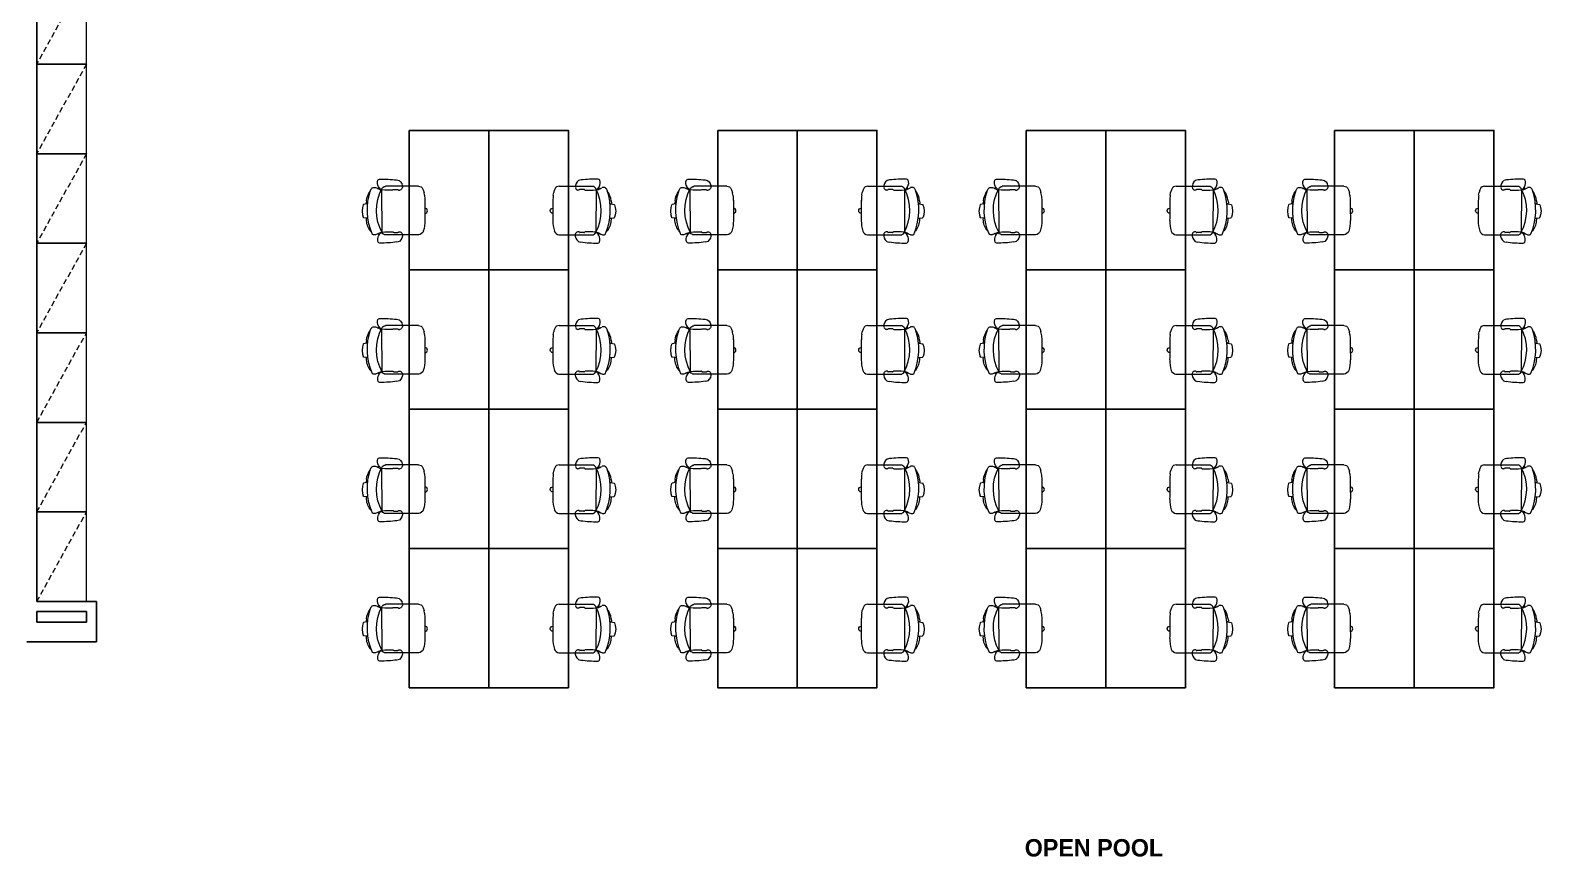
# Model space of a CAD drawing. Header units: inches. Extents: x 484217 to 497210, y -26946 to -21493.
# Drawn here: x 492944 to 493628, y -25236 to -24862 of the extents above; entities that cross this region are included whole.
import ezdxf

# ---------------------------------------------------------------- set-up
doc = ezdxf.new("R2010")
doc.units = ezdxf.units.IN
doc.header["$LTSCALE"] = 20
doc.header["$MEASUREMENT"] = 0
doc.linetypes.add('HIDDEN2', pattern=[0.1875, 0.125, -0.0625])
for name, color, linetype in [('_new', 212, 'Continuous'), ('I-FURN', 4, 'Continuous'), ('I-WALL-IN', 3, 'Continuous')]:
    doc.layers.add(name, color=color, linetype=linetype)
doc.layers.add('A-furniture', color=50, linetype='Continuous', lineweight=9)
doc.layers.add('I-ANNO-TEXT', color=7, linetype='Continuous', lineweight=18)
doc.styles.add('MICRO', font='')
doc.styles.get('MICRO').set_extended_font_data('MicrogrammaSSi', bold=True)

# ---------------------------------------------------------------- blocks, each defined once
blk = doc.blocks.new('A$C6A0E07C9')
at = {"layer": 'A-furniture'}
for p, q in [((-0.269, 0.177), (-0.266, 0.205)), ((-0.214, 0.272), (0.118, 0.288)), ((-0.012, 0.242), (-0.025, 0.242)), ((-0.011, 0.243), (-0.012, 0.242)), ((-0.008, 0.248), (-0.011, 0.243)), ((-0.011, 0.243), (-0.011, 0.243)), ((0.038, 0.251), (-0.003, 0.25)), ((0.042, 0.251), (0.045, 0.247)), ((0.045, 0.247), (0.046, 0.246)), ((0.046, 0.246), (0.048, 0.245)), ((0.048, 0.245), (0.048, 0.245)), ((0.159, 0.25), (0.179, -0.167)), ((-0.291, 0.02), (-0.289, 0.029)), ((-0.288, 0.01), (-0.291, 0.02)), ((-0.289, 0.029), (-0.284, 0.038)), ((-0.282, 0.002), (-0.288, 0.01)), ((-0.284, 0.038), (-0.276, 0.044)), ((-0.274, -0.003), (-0.282, 0.002)), ((-0.276, 0.044), (-0.267, 0.046)), ((0.315, 0.121), (0.306, 0.12)), ((0.313, 0.121), (0.347, 0.116)), ((0.315, 0.152), (0.319, 0.129)), ((0.351, 0.113), (0.36, 0.088)), ((0.364, 0.015), (0.358, -0.011)), ((0.36, 0.088), (0.366, 0.051)), ((0.366, 0.051), (0.364, 0.015)), ((-0.264, -0.004), (-0.274, -0.003)), ((0.296, -0.147), (0.284, -0.159)), ((0.311, -0.022), (0.322, -0.023)), ((0.32, -0.023), (0.355, -0.015)), ((0.355, -0.015), (0.356, -0.013)), ((0.356, -0.013), (0.358, -0.011)), ((-0.189, -0.217), (0.143, -0.2)), ((0.009, -0.176), (-0.004, -0.177)), ((0.009, -0.176), (0.009, -0.176)), ((0.01, -0.176), (0.009, -0.176)), ((0.013, -0.182), (0.01, -0.176)), ((0.059, -0.18), (0.018, -0.183)), ((0.063, -0.179), (0.066, -0.175)), ((0.066, -0.175), (0.067, -0.174)), ((0.067, -0.174), (0.069, -0.173)), ((0.069, -0.173), (0.069, -0.173))]:
    blk.add_line(p, q, dxfattribs=at)
for centre, radius, start, end in [((0.027, 0.278), 0.0792, 129.4999, 189.1152), ((0.007, 0.283), 0.0635, 94.0792, 117.5938), ((0.224, -0.892), 1.257, 92.3594, 100.1757), ((0.172, 0.345), 0.0192, 28.1256, 89.2436), ((0.121, 0.323), 0.0749, 330.3794, 24.513), ((0.182, 0.142), 0.452, 175.5289, 182.0991), ((0.594, -0.035), 0.893, 162.1203, 164.4323), ((-0.21, 0.223), 0.0487, 94.526, 161.0109), ((-0.022, 0.271), 0.0292, 192.0047, 264.4409), ((-0.004, 0.244), 0.00623, 84.8455, 131.3174), ((0.037, 0.241), 0.0101, 64.5281, 88.6391), ((0.001, 1.553), 1.309, 272.0899, 276.676), ((0.117, 0.241), 0.0463, 34.0902, 88.4441), ((0.149, 0.274), 0.0211, 279.8693, 313.3434), ((-0.249, 0.025), 0.471, 334.5973, 30.9732), ((0.17, 0.245), 0.0129, 130.1366, 158.0173), ((0.187, 0.181), 0.0779, 100.0525, 108.2672), ((0.108, 0.326), 0.0879, 309.6726, 333.0223), ((-1.125, 2.793), 2.849, 297.1157, 298.0695), ((-0.92, -0.013), 1.143, 14.0931, 15.0056), ((0.234, 0.223), 0.0597, 72.5282, 107.7011), ((0.195, 0.222), 0.0806, 25.5198, 45.5387), ((-0.301, 0.026), 0.614, 339.6108, 22.0467), ((0.128, 0.125), 0.189, 8.0925, 40.8276), ((72.219, 3.627), 72.574, 182.76527, 182.92488), ((0.31, 0.129), 0.0088, 301.088, 3.1667), ((0.347, 0.111), 0.00513, 22.8184, 91.0076), ((0.081, -0.062), 0.341, 182.481, 200.7553), ((0.116, -0.038), 0.211, 328.6962, 1.8079), ((0.318, -0.031), 0.00903, 2.1237, 63.3709), ((-0.186, -0.16), 0.0572, 202.8821, 266.1169), ((0.052, -0.207), 0.0792, 176.5782, 236.1936), ((0.002, -0.206), 0.0292, 101.2525, 173.6887), ((0.031, -0.214), 0.0635, 248.0997, 271.6142), ((0.017, -0.177), 0.00623, 234.376, 280.848), ((0.131, 0.976), 1.257, 265.5178, 273.334), ((0.058, -0.17), 0.0101, 277.0543, 301.1654), ((0.152, -1.479), 1.309, 89.0174, 93.6036), ((0.138, -0.155), 0.0449, 276.7939, 330.1521), ((0.172, -0.191), 0.0211, 52.3501, 85.8241), ((0.197, -0.155), 0.0211, 212.6602, 229.0352), ((0.163, -0.292), 0.122, 63.0548, 80.6357), ((0.136, -0.248), 0.0879, 32.6712, 56.0209), ((0.202, -0.26), 0.0192, 276.4498, 337.5679), ((-0.92, -0.013), 1.143, 350.6964, 351.6126), ((0.149, -0.244), 0.0749, 341.1805, 35.314), ((0.324, 0.055), 0.26, 246.1539, 250.8174), ((0.249, -0.153), 0.0392, 254.2998, 275.9911), ((0.254, -0.14), 0.0518, 269.3553, 293.3788)]:
    blk.add_arc(centre, radius, start, end, dxfattribs=at)

msp = doc.modelspace()

# ---------------------------------------------------------------- linework, layer by layer
at = {"layer": '_new', "elevation": 6.93}
msp.add_lwpolyline([(492946.8, -25120.38), (492946.8, -24715.38)], dxfattribs=at)
at = {"layer": 'A-furniture', "linetype": 'HIDDEN2'}
for p, q in [((492969.3, -24836.88, 6.93), (492946.8, -24877.38, 6.93)), ((492969.3, -24877.38, 6.93), (492946.8, -24917.88, 6.93)), ((492969.3, -24917.88, 6.93), (492946.8, -24958.38, 6.93)), ((492969.3, -24958.38, 6.93), (492946.8, -24998.88, 6.93)), ((492946.8, -25039.38, 6.93), (492969.3, -24998.88, 6.93)), ((492946.8, -25079.88, 6.93), (492969.3, -25039.38, 6.93)), ((492946.8, -25120.38, 6.93), (492969.3, -25079.88, 6.93))]:
    msp.add_line(p, q, dxfattribs=at)
at = {"layer": 'A-furniture', "elevation": 6.93}
for points in [[(492946.8, -24877.38), (492969.3, -24877.38), (492969.3, -24836.88), (492946.8, -24836.88)], [(492946.8, -24917.88), (492969.3, -24917.88), (492969.3, -24877.38), (492946.8, -24877.38)], [(492946.8, -24958.38), (492969.3, -24958.38), (492969.3, -24917.88), (492946.8, -24917.88)], [(492946.8, -24998.88), (492969.3, -24998.88), (492969.3, -24958.38), (492946.8, -24958.38)], [(492969.3, -24998.88), (492946.8, -24998.88), (492946.8, -25039.38), (492969.3, -25039.38)], [(492969.3, -25039.38), (492946.8, -25039.38), (492946.8, -25079.88), (492969.3, -25079.88)], [(492969.3, -25079.88), (492946.8, -25079.88), (492946.8, -25120.38), (492969.3, -25120.38)]]:
    msp.add_lwpolyline(points, close=True, dxfattribs=at)
at = {"layer": 'I-FURN', "elevation": 6.93}
for points in [[(493115.29, -24907.35), (493115.29, -24970.35), (493151.29, -24970.35), (493151.29, -24907.35)], [(493151.29, -24907.35), (493151.29, -24970.35), (493187.29, -24970.35), (493187.29, -24907.35)], [(493254.79, -24907.35), (493254.79, -24970.35), (493290.79, -24970.35), (493290.79, -24907.35)], [(493290.79, -24907.35), (493290.79, -24970.35), (493326.79, -24970.35), (493326.79, -24907.35)], [(493394.29, -24907.35), (493394.29, -24970.35), (493430.29, -24970.35), (493430.29, -24907.35)], [(493430.29, -24907.35), (493430.29, -24970.35), (493466.29, -24970.35), (493466.29, -24907.35)], [(493533.79, -24907.35), (493533.79, -24970.35), (493569.79, -24970.35), (493569.79, -24907.35)], [(493569.79, -24907.35), (493569.79, -24970.35), (493605.79, -24970.35), (493605.79, -24907.35)], [(493115.29, -24970.35), (493115.29, -25033.35), (493151.29, -25033.35), (493151.29, -24970.35)], [(493151.29, -24970.35), (493151.29, -25033.35), (493187.29, -25033.35), (493187.29, -24970.35)], [(493254.79, -24970.35), (493254.79, -25033.35), (493290.79, -25033.35), (493290.79, -24970.35)], [(493290.79, -24970.35), (493290.79, -25033.35), (493326.79, -25033.35), (493326.79, -24970.35)], [(493394.29, -24970.35), (493394.29, -25033.35), (493430.29, -25033.35), (493430.29, -24970.35)], [(493430.29, -24970.35), (493430.29, -25033.35), (493466.29, -25033.35), (493466.29, -24970.35)], [(493533.79, -24970.35), (493533.79, -25033.35), (493569.79, -25033.35), (493569.79, -24970.35)], [(493569.79, -24970.35), (493569.79, -25033.35), (493605.79, -25033.35), (493605.79, -24970.35)], [(493115.29, -25033.35), (493115.29, -25096.35), (493151.29, -25096.35), (493151.29, -25033.35)], [(493151.29, -25033.35), (493151.29, -25096.35), (493187.29, -25096.35), (493187.29, -25033.35)], [(493254.79, -25033.35), (493254.79, -25096.35), (493290.79, -25096.35), (493290.79, -25033.35)], [(493290.79, -25033.35), (493290.79, -25096.35), (493326.79, -25096.35), (493326.79, -25033.35)], [(493394.29, -25033.35), (493394.29, -25096.35), (493430.29, -25096.35), (493430.29, -25033.35)], [(493430.29, -25033.35), (493430.29, -25096.35), (493466.29, -25096.35), (493466.29, -25033.35)], [(493533.79, -25033.35), (493533.79, -25096.35), (493569.79, -25096.35), (493569.79, -25033.35)], [(493569.79, -25033.35), (493569.79, -25096.35), (493605.79, -25096.35), (493605.79, -25033.35)], [(493115.29, -25096.35), (493115.29, -25159.35), (493151.29, -25159.35), (493151.29, -25096.35)], [(493151.29, -25096.35), (493151.29, -25159.35), (493187.29, -25159.35), (493187.29, -25096.35)], [(493254.79, -25096.35), (493254.79, -25159.35), (493290.79, -25159.35), (493290.79, -25096.35)], [(493290.79, -25096.35), (493290.79, -25159.35), (493326.79, -25159.35), (493326.79, -25096.35)], [(493394.29, -25096.35), (493394.29, -25159.35), (493430.29, -25159.35), (493430.29, -25096.35)], [(493430.29, -25096.35), (493430.29, -25159.35), (493466.29, -25159.35), (493466.29, -25096.35)], [(493533.79, -25096.35), (493533.79, -25159.35), (493569.79, -25159.35), (493569.79, -25096.35)], [(493569.79, -25096.35), (493569.79, -25159.35), (493605.79, -25159.35), (493605.79, -25096.35)]]:
    msp.add_lwpolyline(points, close=True, dxfattribs=at)
at = {"layer": 'I-WALL-IN'}
for p, q in [((492973.8, -25120.38, 6.93), (492946.8, -25120.38, 6.93)), ((492973.8, -25134.15, 6.93), (492973.8, -25120.38, 6.93)), ((492969.3, -25124.88, 6.93), (492946.8, -25124.88, 6.93)), ((492969.3, -25129.65, 6.93), (492946.8, -25129.65, 6.93)), ((492969.3, -25129.65, 6.93), (492969.3, -25124.88, 6.93)), ((492973.8, -25134.15, 6.93), (492973.8, -25138.65, 6.93)), ((492942.3, -25138.65, 6.93), (492946.8, -25138.65, 6.93)), ((492969.3, -25138.65, 6.93), (492946.8, -25138.65, 6.93)), ((492969.3, -25138.65, 6.93), (492973.8, -25138.65, 6.93))]:
    msp.add_line(p, q, dxfattribs=at)
at = {"layer": 'I-WALL-IN', "elevation": 6.93}
for points in [[(492946.8, -25124.88), (492946.8, -25129.65)], [(492946.8, -25129.65), (492969.3, -25129.65)]]:
    msp.add_lwpolyline(points, dxfattribs=at)

# ---------------------------------------------------------------- block references
at = {"layer": 'A-furniture'}
for p, xscale, yscale, zscale, rotation in [((493110.51, -24945.28, 49.74), -44.99999999897786, 45, 45, 3.143472837721584), ((493192.07, -24945.28, 49.74), 44.99999999897928, 44.99999999897928, 44.99999999897928, 356.8565271622451), ((493250.01, -24945.28, 49.74), -44.99999999897786, 45, 45, 3.143472837721584), ((493331.57, -24945.28, 49.74), 44.99999999897928, 44.99999999897928, 44.99999999897928, 356.8565271622451), ((493389.51, -24945.28, 49.74), -44.99999999897786, 45, 45, 3.143472837721584), ((493471.07, -24945.28, 49.74), 44.99999999897928, 44.99999999897928, 44.99999999897928, 356.8565271622451), ((493529.01, -24945.28, 49.74), -44.99999999897786, 45, 45, 3.143472837721584), ((493610.57, -24945.28, 49.74), 44.99999999897928, 44.99999999897928, 44.99999999897928, 356.8565271622451), ((493110.51, -25008.28, 49.74), -44.99999999897786, 45, 45, 3.143472837721584), ((493192.07, -25008.28, 49.74), 44.99999999897928, 44.99999999897928, 44.99999999897928, 356.8565271622451), ((493250.01, -25008.28, 49.74), -44.99999999897786, 45, 45, 3.143472837721584), ((493331.57, -25008.28, 49.74), 44.99999999897928, 44.99999999897928, 44.99999999897928, 356.8565271622451), ((493389.51, -25008.28, 49.74), -44.99999999897786, 45, 45, 3.143472837721584), ((493471.07, -25008.28, 49.74), 44.99999999897928, 44.99999999897928, 44.99999999897928, 356.8565271622451), ((493529.01, -25008.28, 49.74), -44.99999999897786, 45, 45, 3.143472837721584), ((493610.57, -25008.28, 49.74), 44.99999999897928, 44.99999999897928, 44.99999999897928, 356.8565271622451), ((493110.51, -25071.28, 49.74), -44.99999999897786, 45, 45, 3.143472837721584), ((493192.07, -25071.28, 49.74), 44.99999999897928, 44.99999999897928, 44.99999999897928, 356.8565271622451), ((493250.01, -25071.28, 49.74), -44.99999999897786, 45, 45, 3.143472837721584), ((493331.57, -25071.28, 49.74), 44.99999999897928, 44.99999999897928, 44.99999999897928, 356.8565271622451), ((493389.51, -25071.28, 49.74), -44.99999999897786, 45, 45, 3.143472837721584), ((493471.07, -25071.28, 49.74), 44.99999999897928, 44.99999999897928, 44.99999999897928, 356.8565271622451), ((493529.01, -25071.28, 49.74), -44.99999999897786, 45, 45, 3.143472837721584), ((493610.57, -25071.28, 49.74), 44.99999999897928, 44.99999999897928, 44.99999999897928, 356.8565271622451), ((493110.51, -25134.28, 49.74), -44.99999999897786, 45, 45, 3.143472837721584), ((493192.07, -25134.28, 49.74), 44.99999999897928, 44.99999999897928, 44.99999999897928, 356.8565271622451), ((493250.01, -25134.28, 49.74), -44.99999999897786, 45, 45, 3.143472837721584), ((493331.57, -25134.28, 49.74), 44.99999999897928, 44.99999999897928, 44.99999999897928, 356.8565271622451), ((493389.51, -25134.28, 49.74), -44.99999999897786, 45, 45, 3.143472837721584), ((493471.07, -25134.28, 49.74), 44.99999999897928, 44.99999999897928, 44.99999999897928, 356.8565271622451), ((493529.01, -25134.28, 49.74), -44.99999999897786, 45, 45, 3.143472837721584), ((493610.57, -25134.28, 49.74), 44.99999999897928, 44.99999999897928, 44.99999999897928, 356.8565271622451)]:
    msp.add_blockref('A$C6A0E07C9', p, dxfattribs=dict(at, xscale=xscale, yscale=yscale, zscale=zscale, rotation=rotation))

# ---------------------------------------------------------------- texts
at = {"layer": 'I-ANNO-TEXT', "insert": (493393.63, -25227.78, 6.93), "char_height": 7.875, "attachment_point": 1, "style": 'MICRO'}
msp.add_mtext_dynamic_manual_height_columns('{\\fBahnschrift Light|b1|i0|c0|p34;OPEN POOL}', width=2474.1483, gutter_width=1.5, heights=[0], dxfattribs=at)

doc.saveas('drawing.dxf')
